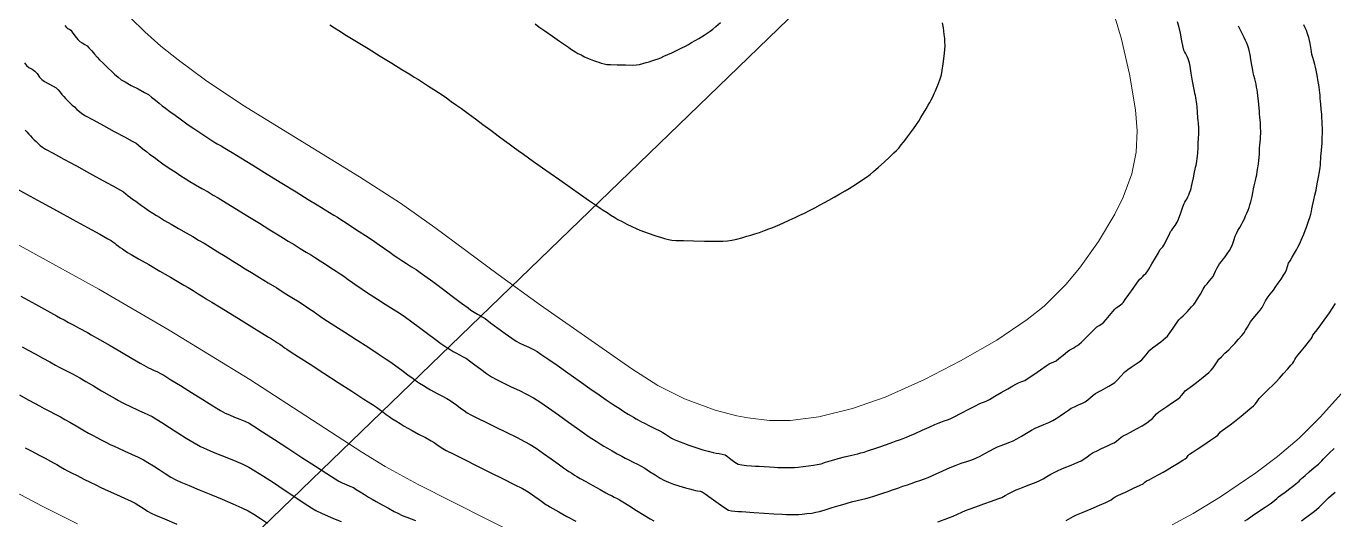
# Model space of a CAD drawing. Extents: x 27 to 849, y 0 to 853.
# Drawn here: x 456 to 571.7, y 113.8 to 157.4 of the extents above; entities that cross this region are included whole.
import ezdxf

# ---------------------------------------------------------------- set-up
doc = ezdxf.new("R2010")
doc.units = 0
doc.header["$LTSCALE"] = 2
doc.layers.add('Curva 1 m', color=5, linetype='Continuous')
doc.layers.add('Curva Mestra', color=1, linetype='Continuous')

msp = doc.modelspace()

# ---------------------------------------------------------------- linework, layer by layer
at = {"extrusion": (-0.049704, 0.050571, 0.997483), "elevation": -45.88}
msp.add_lwpolyline([(-371.68, 250.55), (-374.36, -58.63), (-849.75, -54.52), (-847.07, 254.67)], close=True, dxfattribs=at)
at = {"layer": 'Curva 1 m', "linetype": 'Continuous', "lineweight": -3}
for points, elevation in [([(455.85, 154.19), (456.03, 153.97), (456.26, 153.8), (456.54, 153.64), (456.78, 153.48), (456.97, 153.25), (457.19, 152.95), (457.39, 152.72), (457.64, 152.56), (458.02, 152.35), (458.41, 152.14), (458.67, 151.98), (458.83, 151.82), (459.01, 151.61), (459.18, 151.4), (459.34, 151.22), (459.5, 151.05), (459.71, 150.85), (459.91, 150.64), (460.09, 150.47), (460.28, 150.3), (460.5, 150.09), (460.73, 149.89), (460.94, 149.72), (461.27, 149.53), (461.95, 149.16), (462.85, 148.67), (463.81, 148.14), (464.71, 147.66), (465.39, 147.28), (465.73, 147.09), (465.95, 146.93), (466.19, 146.72), (466.44, 146.52), (466.65, 146.35), (466.93, 146.14), (467.33, 145.85), (467.75, 145.54), (468.11, 145.28), (468.41, 145.07), (468.82, 144.79), (469.27, 144.49), (469.71, 144.2), (470.08, 143.96), (470.48, 143.72), (471, 143.42), (471.56, 143.09), (472.11, 142.78), (472.57, 142.51), (472.99, 142.26), (473.71, 141.82), (474.62, 141.26), (475.63, 140.64), (476.65, 140.01), (477.57, 139.44), (478.31, 138.99), (478.77, 138.71), (479.2, 138.44), (479.71, 138.13), (480.26, 137.79), (480.79, 137.47), (481.26, 137.18), (481.62, 136.95), (482.02, 136.7), (482.49, 136.39), (482.98, 136.08), (483.43, 135.79), (483.79, 135.55), (484.12, 135.32), (484.5, 135.05), (484.9, 134.76), (485.29, 134.49), (485.62, 134.26), (485.95, 134.05), (486.46, 133.72), (487.1, 133.31), (487.79, 132.87), (488.48, 132.42), (489.1, 132.02), (489.58, 131.7), (490.14, 131.3), (490.82, 130.8), (491.53, 130.26), (492.19, 129.76), (492.7, 129.38), (492.96, 129.19), (493.22, 129.02), (493.52, 128.84), (493.79, 128.68), (494.02, 128.55), (494.34, 128.38), (494.68, 128.2), (494.96, 128.04), (495.24, 127.84), (495.7, 127.5), (496.23, 127.11), (496.75, 126.72), (497.2, 126.43), (497.63, 126.19), (498.23, 125.9), (498.93, 125.56), (499.67, 125.21), (500.35, 124.87), (500.91, 124.56), (501.46, 124.21), (502.22, 123.68), (503.1, 123.07), (503.99, 122.43), (504.8, 121.86), (505.42, 121.41), (505.75, 121.18), (506.07, 120.97), (506.44, 120.73), (506.81, 120.49), (507.14, 120.3), (507.44, 120.12), (507.86, 119.89), (508.31, 119.63), (508.72, 119.41), (509.02, 119.24), (509.35, 119.08), (509.73, 118.89), (510.11, 118.7), (510.43, 118.53), (510.74, 118.34), (511.18, 118.06), (511.67, 117.75), (512.12, 117.47), (512.45, 117.28), (512.84, 117.12), (513.3, 116.94), (513.75, 116.79), (514.07, 116.69), (514.36, 116.6), (514.71, 116.51), (515.03, 116.43), (515.23, 116.38), (515.42, 116.35), (515.64, 116.32), (515.82, 116.27), (516.09, 116.09), (516.62, 115.7), (517.25, 115.25), (517.82, 114.85), (518.15, 114.65), (518.41, 114.59), (518.72, 114.55), (519.03, 114.53), (519.3, 114.51), (519.68, 114.48), (520.41, 114.44), (521.3, 114.38), (522.18, 114.32), (522.9, 114.28), (523.28, 114.26), (523.53, 114.25), (523.82, 114.25), (524.12, 114.25), (524.37, 114.26), (524.67, 114.28), (525.08, 114.33), (525.52, 114.38), (525.88, 114.45), (526.2, 114.53), (526.72, 114.68), (527.32, 114.86), (527.94, 115.05), (528.47, 115.21), (528.83, 115.31), (529.15, 115.4), (529.54, 115.49), (529.94, 115.59), (530.32, 115.68), (530.63, 115.76), (531.01, 115.88), (531.45, 116.02), (531.9, 116.17), (532.28, 116.3), (532.66, 116.43), (533.13, 116.59), (533.59, 116.75), (534, 116.89), (534.31, 117), (534.7, 117.13), (535.1, 117.27), (535.49, 117.4), (535.82, 117.53), (536.16, 117.68), (536.6, 117.88), (537.07, 118.09), (537.52, 118.3), (537.91, 118.47), (538.3, 118.62), (538.76, 118.78), (539.24, 118.94), (539.68, 119.1), (540.05, 119.25), (540.42, 119.42), (540.85, 119.65), (541.29, 119.88), (541.68, 120.09), (541.97, 120.24), (542.29, 120.37), (542.67, 120.5), (543.04, 120.65), (543.36, 120.78), (543.66, 120.94), (544.07, 121.18), (544.53, 121.45), (544.96, 121.7), (545.28, 121.88), (545.64, 122.04), (546.07, 122.22), (546.5, 122.39), (546.86, 122.56), (547.15, 122.74), (547.51, 122.99), (547.89, 123.25), (548.23, 123.49), (548.48, 123.65), (548.77, 123.79), (549.13, 123.95), (549.47, 124.1), (549.73, 124.23), (549.95, 124.39), (550.2, 124.61), (550.44, 124.81), (550.62, 124.95), (550.85, 125.08), (551.12, 125.22), (551.35, 125.34), (551.55, 125.46), (551.82, 125.61), (552.1, 125.78), (552.33, 125.94), (552.57, 126.16), (552.88, 126.49), (553.21, 126.83), (553.49, 127.09), (553.78, 127.3), (554.15, 127.53), (554.49, 127.76), (554.74, 127.94), (554.91, 128.13), (555.11, 128.38), (555.29, 128.62), (555.45, 128.8), (555.69, 128.99), (555.98, 129.19), (556.22, 129.38), (556.4, 129.52), (556.61, 129.69), (556.82, 129.87), (556.99, 130.03), (557.2, 130.31), (557.5, 130.74), (557.79, 131.17), (558.01, 131.46), (558.17, 131.64), (558.38, 131.84), (558.59, 132.03), (558.76, 132.21), (558.93, 132.39), (559.14, 132.61), (559.33, 132.83), (559.49, 133.03), (559.67, 133.32), (559.92, 133.75), (560.17, 134.18), (560.35, 134.47), (560.51, 134.67), (560.7, 134.9), (560.89, 135.12), (561.03, 135.31), (561.14, 135.52), (561.26, 135.77), (561.37, 136.01), (561.48, 136.22), (561.61, 136.42), (561.78, 136.64), (561.96, 136.87), (562.1, 137.05), (562.28, 137.31), (562.48, 137.6), (562.64, 137.87), (562.75, 138.13), (562.87, 138.49), (563, 138.86), (563.1, 139.11), (563.24, 139.37), (563.41, 139.65), (563.55, 139.9), (563.68, 140.14), (563.81, 140.42), (563.92, 140.66), (564.02, 140.9), (564.13, 141.18), (564.22, 141.41), (564.29, 141.65), (564.37, 141.92), (564.44, 142.16), (564.49, 142.39), (564.56, 142.71), (564.62, 143.05), (564.68, 143.31), (564.73, 143.55), (564.79, 143.81), (564.85, 144.08), (564.9, 144.31), (564.95, 144.58), (565.01, 144.93), (565.07, 145.28), (565.1, 145.56), (565.12, 145.84), (565.13, 146.16), (565.14, 146.47), (565.15, 146.69), (565.17, 146.93), (565.2, 147.2), (565.23, 147.44), (565.24, 147.68), (565.25, 147.95), (565.25, 148.19), (565.24, 148.43), (565.23, 148.7), (565.22, 148.94), (565.21, 149.14), (565.18, 149.41), (565.15, 149.7), (565.13, 149.94), (565.11, 150.2), (565.09, 150.53), (565.06, 150.84), (565.04, 151.06), (565.01, 151.3), (564.97, 151.58), (564.94, 151.81), (564.89, 152.05), (564.84, 152.33), (564.79, 152.56), (564.73, 152.8), (564.65, 153.07), (564.58, 153.31), (564.54, 153.57), (564.47, 154), (564.39, 154.5), (564.32, 154.94), (564.27, 155.19), (564.2, 155.43), (564.1, 155.7), (564.01, 155.94), (563.91, 156.18), (563.79, 156.45), (563.68, 156.69), (563.55, 156.93), (563.4, 157.21), (563.28, 157.46)], 38), ([(459.43, 157.52), (459.57, 157.34), (459.68, 157.25), (459.83, 157.17), (459.95, 157.09), (460.09, 156.92), (460.33, 156.6), (460.58, 156.28), (460.76, 156.08), (460.96, 155.96), (461.2, 155.83), (461.4, 155.71), (461.56, 155.54), (461.81, 155.26), (462.07, 154.96), (462.29, 154.71), (462.51, 154.48), (462.78, 154.21), (463.06, 153.94), (463.3, 153.71), (463.55, 153.47), (463.84, 153.2), (464.15, 152.93), (464.43, 152.71), (464.77, 152.51), (465.31, 152.21), (465.92, 151.89), (466.47, 151.59), (466.82, 151.39), (467.11, 151.17), (467.44, 150.91), (467.77, 150.63), (468.05, 150.4), (468.33, 150.19), (468.73, 149.9), (469.18, 149.57), (469.63, 149.24), (470, 148.98), (470.35, 148.73), (470.84, 148.4), (471.39, 148.03), (471.92, 147.68), (472.36, 147.39), (472.63, 147.21), (472.91, 147.04), (473.25, 146.85), (473.58, 146.66), (473.87, 146.49), (474.23, 146.28), (475, 145.8), (476.07, 145.14), (477.33, 144.37), (478.64, 143.57), (479.89, 142.79), (480.97, 142.13), (481.76, 141.65), (482.13, 141.42), (482.46, 141.21), (482.85, 140.98), (483.23, 140.74), (483.56, 140.54), (483.86, 140.35), (484.33, 140.05), (484.9, 139.68), (485.49, 139.3), (486.04, 138.94), (486.45, 138.67), (486.83, 138.41), (487.26, 138.1), (487.73, 137.77), (488.18, 137.45), (488.58, 137.17), (488.89, 136.95), (489.25, 136.72), (489.67, 136.45), (490.11, 136.17), (490.52, 135.91), (490.88, 135.67), (491.28, 135.37), (491.98, 134.86), (492.83, 134.23), (493.72, 133.56), (494.53, 132.96), (495.12, 132.52), (495.37, 132.33), (495.51, 132.25), (495.66, 132.15), (495.79, 132.07), (495.96, 131.98), (496.18, 131.86), (496.37, 131.75), (496.62, 131.58), (497.11, 131.22), (497.75, 130.75), (498.41, 130.27), (498.99, 129.85), (499.37, 129.6), (499.69, 129.42), (500.09, 129.23), (500.5, 129.04), (500.89, 128.85), (501.22, 128.67), (501.55, 128.45), (502.17, 128.02), (503, 127.45), (503.95, 126.78), (504.94, 126.08), (505.89, 125.41), (506.72, 124.83), (507.34, 124.39), (507.68, 124.16), (508.03, 123.93), (508.47, 123.65), (508.91, 123.37), (509.28, 123.13), (509.53, 122.98), (509.74, 122.86), (509.99, 122.72), (510.25, 122.58), (510.47, 122.46), (510.73, 122.32), (511.16, 122.11), (511.64, 121.87), (512.07, 121.65), (512.34, 121.51), (512.58, 121.36), (512.85, 121.19), (513.12, 121.02), (513.36, 120.88), (513.65, 120.76), (514.12, 120.58), (514.66, 120.38), (515.17, 120.21), (515.52, 120.09), (515.9, 119.98), (516.37, 119.86), (516.8, 119.75), (517.07, 119.69), (517.32, 119.64), (517.61, 119.6), (517.85, 119.54), (518.06, 119.39), (518.37, 119.15), (518.71, 118.89), (519.01, 118.72), (519.34, 118.65), (519.76, 118.6), (520.18, 118.57), (520.55, 118.54), (520.87, 118.52), (521.31, 118.49), (521.79, 118.46), (522.22, 118.43), (522.53, 118.42), (522.87, 118.41), (523.26, 118.4), (523.65, 118.4), (523.99, 118.41), (524.31, 118.44), (524.75, 118.49), (525.24, 118.55), (525.68, 118.61), (526.01, 118.67), (526.35, 118.75), (526.75, 118.87), (527.14, 119), (527.48, 119.1), (527.86, 119.2), (528.43, 119.34), (529.06, 119.49), (529.59, 119.62), (529.88, 119.7), (530.15, 119.78), (530.45, 119.88), (530.71, 119.96), (531.01, 120.07), (531.54, 120.25), (532.15, 120.46), (532.69, 120.65), (533, 120.76), (533.29, 120.86), (533.62, 120.97), (533.91, 121.08), (534.18, 121.2), (534.68, 121.42), (535.29, 121.7), (535.91, 121.98), (536.42, 122.21), (536.71, 122.34), (536.95, 122.43), (537.24, 122.53), (537.53, 122.63), (537.78, 122.72), (538.13, 122.9), (538.74, 123.22), (539.43, 123.58), (540.02, 123.88), (540.33, 124.04), (540.55, 124.13), (540.81, 124.22), (541.03, 124.31), (541.26, 124.44), (541.72, 124.71), (542.29, 125.04), (542.87, 125.37), (543.33, 125.64), (543.58, 125.78), (543.83, 125.89), (544.12, 126.01), (544.37, 126.12), (544.66, 126.3), (545.17, 126.65), (545.76, 127.05), (546.27, 127.39), (546.54, 127.57), (546.73, 127.66), (546.96, 127.76), (547.16, 127.86), (547.4, 128.04), (547.78, 128.35), (548.15, 128.66), (548.35, 128.82), (548.53, 128.92), (548.72, 129.01), (548.86, 129.1), (549.05, 129.21), (549.2, 129.31), (549.4, 129.49), (549.76, 129.86), (550.18, 130.28), (550.55, 130.65), (550.75, 130.85), (550.95, 130.98), (551.18, 131.13), (551.38, 131.27), (551.58, 131.49), (551.88, 131.86), (552.17, 132.22), (552.33, 132.42), (552.45, 132.52), (552.6, 132.62), (552.72, 132.71), (552.84, 132.81), (552.99, 132.93), (553.1, 133.04), (553.27, 133.26), (553.59, 133.72), (553.97, 134.25), (554.29, 134.71), (554.45, 134.93), (554.57, 135.06), (554.71, 135.19), (554.83, 135.31), (554.95, 135.44), (555.09, 135.58), (555.2, 135.72), (555.34, 135.95), (555.61, 136.42), (555.93, 136.95), (556.2, 137.41), (556.34, 137.65), (556.45, 137.78), (556.58, 137.93), (556.68, 138.07), (556.8, 138.29), (556.98, 138.67), (557.17, 139.05), (557.28, 139.28), (557.38, 139.41), (557.49, 139.56), (557.59, 139.69), (557.68, 139.82), (557.78, 139.97), (557.86, 140.1), (557.97, 140.39), (558.17, 140.93), (558.36, 141.46), (558.47, 141.75), (558.54, 141.88), (558.63, 142.02), (558.7, 142.15), (558.8, 142.34), (558.89, 142.53), (558.96, 142.72), (559.03, 142.91), (559.09, 143.09), (559.14, 143.28), (559.2, 143.54), (559.3, 144.04), (559.4, 144.53), (559.46, 144.81), (559.49, 144.97), (559.54, 145.15), (559.57, 145.31), (559.6, 145.5), (559.64, 145.73), (559.67, 145.94), (559.69, 146.23), (559.71, 146.71), (559.73, 147.19), (559.74, 147.44), (559.76, 147.63), (559.77, 147.81), (559.78, 148), (559.78, 148.19), (559.78, 148.38), (559.77, 148.56), (559.76, 148.71), (559.74, 148.9), (559.73, 149.06), (559.7, 149.34), (559.66, 149.83), (559.63, 150.31), (559.6, 150.56), (559.58, 150.75), (559.55, 150.94), (559.52, 151.13), (559.48, 151.31), (559.43, 151.5), (559.38, 151.69), (559.33, 151.98), (559.23, 152.58), (559.11, 153.29), (559.01, 153.9), (558.96, 154.19), (558.9, 154.38), (558.82, 154.56), (558.75, 154.75), (558.66, 154.94), (558.6, 155.06), (558.52, 155.2), (558.46, 155.32), (558.4, 155.59), (558.28, 156.15), (558.14, 156.83), (558, 157.45), (557.89, 157.82)], 39), ([(482.88, 157.56), (483.3, 157.29), (483.68, 157.05), (484.35, 156.63), (485.25, 156.08), (486.27, 155.46), (487.33, 154.8), (488.36, 154.18), (489.26, 153.62), (489.95, 153.2), (490.35, 152.95), (490.72, 152.72), (491.16, 152.44), (491.62, 152.14), (492.07, 151.85), (492.49, 151.58), (492.82, 151.36), (493.2, 151.1), (493.63, 150.79), (494.09, 150.47), (494.53, 150.16), (494.9, 149.89), (495.25, 149.63), (495.78, 149.24), (496.43, 148.76), (497.12, 148.25), (497.78, 147.75), (498.34, 147.34), (498.74, 147.04), (499.11, 146.77), (499.55, 146.45), (500.01, 146.12), (500.47, 145.79), (500.91, 145.48), (501.29, 145.21), (501.71, 144.91), (502.38, 144.44), (503.22, 143.85), (504.14, 143.21), (505.05, 142.57), (505.86, 142.01), (506.47, 141.59), (506.8, 141.36), (507.08, 141.17), (507.41, 140.96), (507.76, 140.73), (508.09, 140.53), (508.37, 140.36), (508.74, 140.16), (509.17, 139.93), (509.6, 139.72), (509.98, 139.55), (510.3, 139.41), (510.72, 139.26), (511.15, 139.1), (511.54, 138.96), (511.82, 138.87), (512.13, 138.78), (512.48, 138.68), (512.84, 138.59), (513.14, 138.53), (513.5, 138.5), (514.18, 138.48), (515.06, 138.46), (516.02, 138.44), (516.92, 138.43), (517.65, 138.43), (518.08, 138.45), (518.46, 138.52), (518.89, 138.62), (519.34, 138.74), (519.77, 138.86), (520.13, 138.97), (520.49, 139.08), (520.9, 139.21), (521.33, 139.36), (521.74, 139.51), (522.09, 139.65), (522.48, 139.81), (522.98, 140.03), (523.53, 140.28), (524.05, 140.52), (524.47, 140.72), (524.87, 140.91), (525.33, 141.15), (525.81, 141.39), (526.26, 141.63), (526.65, 141.84), (527.05, 142.06), (527.52, 142.33), (528.01, 142.61), (528.47, 142.87), (528.83, 143.09), (529.17, 143.3), (529.57, 143.56), (529.97, 143.82), (530.36, 144.09), (530.68, 144.33), (531, 144.59), (531.44, 144.98), (531.93, 145.43), (532.41, 145.87), (532.8, 146.24), (533.02, 146.45), (533.22, 146.67), (533.44, 146.94), (533.65, 147.2), (533.84, 147.44), (534.01, 147.67), (534.25, 148), (534.52, 148.38), (534.78, 148.75), (534.99, 149.05), (535.18, 149.36), (535.41, 149.74), (535.64, 150.13), (535.84, 150.47), (535.97, 150.7), (536.09, 150.93), (536.23, 151.21), (536.36, 151.49), (536.47, 151.73), (536.59, 152.01), (536.75, 152.39), (536.89, 152.79), (537, 153.14), (537.07, 153.52), (537.15, 154.12), (537.23, 154.78), (537.29, 155.36), (537.32, 155.73), (537.31, 156.02), (537.29, 156.37), (537.25, 156.71), (537.22, 157.01), (537.17, 157.3), (537.1, 157.74)], 41), ([(501.05, 157.64), (501.38, 157.4), (501.92, 157.02), (502.57, 156.57), (503.21, 156.12), (503.72, 155.77), (503.99, 155.58), (504.19, 155.45), (504.41, 155.3), (504.64, 155.16), (504.84, 155.04), (505.11, 154.9), (505.42, 154.74), (505.69, 154.61), (505.92, 154.52), (506.21, 154.41), (506.48, 154.31), (506.68, 154.25), (506.9, 154.18), (507.16, 154.11), (507.39, 154.06), (507.71, 154.05), (508.32, 154.03), (509.03, 154.02), (509.66, 154.01), (510.03, 154.02), (510.29, 154.07), (510.58, 154.14), (510.88, 154.23), (511.13, 154.3), (511.37, 154.38), (511.65, 154.47), (511.93, 154.57), (512.17, 154.66), (512.44, 154.78), (512.8, 154.93), (513.15, 155.1), (513.45, 155.24), (513.72, 155.37), (514.03, 155.53), (514.35, 155.69), (514.61, 155.84), (514.89, 155.99), (515.21, 156.17), (515.53, 156.35), (515.78, 156.5), (516.01, 156.65), (516.28, 156.82), (516.55, 157), (516.77, 157.17), (517.05, 157.41), (517.44, 157.76)], 42), ([(536.68, 113.61), (537.32, 113.83), (537.72, 113.98), (538.05, 114.12), (538.42, 114.29), (538.79, 114.46), (539.12, 114.6), (539.46, 114.73), (540.04, 114.94), (540.74, 115.19), (541.43, 115.44), (542, 115.64), (542.33, 115.77), (542.63, 115.92), (542.97, 116.1), (543.31, 116.28), (543.61, 116.43), (543.93, 116.56), (544.39, 116.74), (544.91, 116.93), (545.38, 117.11), (545.7, 117.25), (545.99, 117.41), (546.34, 117.61), (546.68, 117.82), (546.97, 117.98), (547.33, 118.14), (547.87, 118.37), (548.48, 118.62), (549.02, 118.85), (549.35, 119), (549.6, 119.16), (549.89, 119.36), (550.17, 119.57), (550.43, 119.73), (550.72, 119.87), (551.16, 120.08), (551.65, 120.3), (552.06, 120.49), (552.29, 120.6), (552.49, 120.75), (552.7, 120.93), (552.89, 121.08), (553.09, 121.2), (553.4, 121.36), (553.72, 121.53), (553.99, 121.67), (554.31, 121.86), (554.75, 122.11), (555.17, 122.37), (555.45, 122.56), (555.64, 122.73), (555.84, 122.95), (556.04, 123.16), (556.23, 123.33), (556.49, 123.52), (556.94, 123.82), (557.44, 124.15), (557.87, 124.44), (558.09, 124.6), (558.25, 124.78), (558.42, 125), (558.57, 125.18), (558.77, 125.34), (559.09, 125.57), (559.44, 125.83), (559.73, 126.04), (560, 126.27), (560.34, 126.54), (560.65, 126.81), (560.88, 127.03), (561.05, 127.24), (561.22, 127.5), (561.4, 127.76), (561.56, 127.98), (561.78, 128.21), (562.09, 128.51), (562.42, 128.83), (562.69, 129.11), (562.96, 129.39), (563.28, 129.75), (563.58, 130.08), (563.78, 130.33), (563.92, 130.55), (564.07, 130.81), (564.22, 131.08), (564.36, 131.3), (564.57, 131.58), (564.9, 131.96), (565.2, 132.33), (565.38, 132.56), (565.48, 132.75), (565.58, 132.97), (565.68, 133.16), (565.83, 133.38), (566.09, 133.73), (566.38, 134.11), (566.6, 134.41), (566.81, 134.71), (567.06, 135.07), (567.28, 135.41), (567.42, 135.64), (567.52, 135.9), (567.62, 136.2), (567.72, 136.47), (567.85, 136.7), (568.04, 137.02), (568.25, 137.37), (568.41, 137.65), (568.54, 137.91), (568.7, 138.22), (568.84, 138.53), (568.96, 138.79), (569.07, 139.05), (569.19, 139.36), (569.31, 139.66), (569.4, 139.92), (569.49, 140.19), (569.59, 140.52), (569.68, 140.83), (569.74, 141.05), (569.79, 141.29), (569.84, 141.57), (569.89, 141.81), (569.95, 142.08), (570.05, 142.49), (570.15, 142.94), (570.23, 143.31), (570.29, 143.64), (570.36, 144.09), (570.44, 144.56), (570.5, 144.96), (570.54, 145.19), (570.55, 145.43), (570.56, 145.7), (570.57, 145.94), (570.59, 146.16), (570.62, 146.47), (570.66, 146.79), (570.68, 147.06), (570.69, 147.32), (570.7, 147.63), (570.71, 147.93), (570.71, 148.19), (570.71, 148.45), (570.7, 148.75), (570.69, 149.06), (570.67, 149.31), (570.65, 149.65), (570.6, 150.1), (570.56, 150.54), (570.54, 150.81), (570.52, 151.05), (570.5, 151.33), (570.48, 151.56), (570.45, 151.78), (570.41, 152.09), (570.36, 152.42), (570.32, 152.69), (570.27, 152.95), (570.22, 153.25), (570.16, 153.56), (570.1, 153.81), (570.03, 154.07), (569.95, 154.38), (569.86, 154.68), (569.79, 154.94), (569.74, 155.22), (569.69, 155.56), (569.64, 155.91), (569.58, 156.19), (569.5, 156.45), (569.4, 156.76), (569.29, 157.06), (569.19, 157.31), (569.08, 157.57)], 37), ([(455.93, 148.24), (456.08, 148.09), (456.24, 147.9), (456.38, 147.74), (456.54, 147.58), (456.72, 147.4), (456.89, 147.24), (457.06, 147.08), (457.26, 146.89), (457.45, 146.74), (457.73, 146.58), (458.4, 146.21), (459.35, 145.69), (460.46, 145.08), (461.62, 144.45), (462.73, 143.84), (463.68, 143.32), (464.35, 142.95), (464.63, 142.79), (464.83, 142.63), (465.05, 142.45), (465.25, 142.29), (465.43, 142.15), (465.7, 141.96), (465.98, 141.75), (466.22, 141.58), (466.49, 141.4), (466.84, 141.15), (467.22, 140.9), (467.54, 140.7), (467.8, 140.54), (468.26, 140.27), (468.84, 139.94), (469.5, 139.56), (470.16, 139.18), (470.77, 138.83), (471.27, 138.53), (471.75, 138.24), (472.33, 137.89), (472.96, 137.5), (473.62, 137.09), (474.27, 136.69), (474.88, 136.32), (475.4, 135.99), (475.96, 135.65), (476.66, 135.22), (477.42, 134.75), (478.18, 134.29), (478.85, 133.87), (479.37, 133.55), (479.67, 133.36), (480.02, 133.15), (480.42, 132.89), (480.81, 132.63), (481.12, 132.43), (481.41, 132.23), (481.73, 132), (482.06, 131.77), (482.34, 131.57), (482.67, 131.36), (483.33, 130.93), (484.21, 130.37), (485.21, 129.72), (486.23, 129.07), (487.15, 128.47), (487.87, 128), (488.29, 127.72), (488.73, 127.41), (489.25, 127.01), (489.78, 126.61), (490.24, 126.27), (490.54, 126.05), (490.82, 125.87), (491.16, 125.66), (491.49, 125.46), (491.79, 125.29), (492.06, 125.14), (492.43, 124.94), (492.84, 124.72), (493.23, 124.51), (493.54, 124.33), (493.81, 124.14), (494.12, 123.91), (494.45, 123.67), (494.76, 123.44), (495.03, 123.25), (495.36, 123.08), (495.95, 122.78), (496.74, 122.39), (497.64, 121.96), (498.55, 121.5), (499.41, 121.08), (500.12, 120.71), (500.6, 120.45), (501.13, 120.11), (501.78, 119.66), (502.46, 119.18), (503.08, 118.73), (503.57, 118.38), (503.83, 118.2), (504.04, 118.06), (504.29, 117.9), (504.54, 117.74), (504.75, 117.61), (505.03, 117.45), (505.54, 117.16), (506.16, 116.81), (506.79, 116.46), (507.3, 116.18), (507.58, 116.03), (507.79, 115.92), (508.05, 115.79), (508.3, 115.67), (508.52, 115.55), (508.81, 115.38), (509.35, 115.04), (510.02, 114.62), (510.69, 114.19), (511.24, 113.86), (511.55, 113.68)], 37), ([(454.98, 143.19), (456.05, 142.6), (457.34, 141.89), (458.75, 141.12), (460.15, 140.35), (461.45, 139.64), (462.52, 139.05), (463.25, 138.64), (463.54, 138.48), (463.69, 138.36), (463.85, 138.24), (463.98, 138.14), (464.17, 138), (464.33, 137.88), (464.52, 137.75), (464.77, 137.58), (464.99, 137.44), (465.29, 137.26), (465.96, 136.88), (466.85, 136.36), (467.83, 135.79), (468.77, 135.25), (469.53, 134.81), (469.97, 134.55), (470.34, 134.33), (470.78, 134.06), (471.23, 133.78), (471.66, 133.51), (472.03, 133.28), (472.43, 133.04), (473.13, 132.61), (474.03, 132.06), (475.02, 131.45), (475.99, 130.85), (476.84, 130.33), (477.45, 129.95), (477.73, 129.78), (477.97, 129.62), (478.24, 129.45), (478.46, 129.31), (478.65, 129.17), (478.87, 129.01), (479.07, 128.88), (479.37, 128.68), (480.1, 128.21), (481.13, 127.55), (482.34, 126.76), (483.62, 125.94), (484.84, 125.15), (485.89, 124.47), (486.65, 123.98), (487, 123.75), (487.26, 123.56), (487.56, 123.33), (487.86, 123.1), (488.12, 122.92), (488.37, 122.75), (488.71, 122.54), (489.09, 122.31), (489.47, 122.08), (489.79, 121.89), (490.18, 121.67), (490.74, 121.37), (491.34, 121.05), (491.84, 120.77), (492.12, 120.62), (492.36, 120.45), (492.63, 120.24), (492.87, 120.08), (493.16, 119.92), (493.84, 119.59), (494.79, 119.11), (495.9, 118.55), (497.08, 117.97), (498.21, 117.4), (499.19, 116.91), (499.92, 116.54), (500.29, 116.34), (500.62, 116.13), (501.01, 115.85), (501.41, 115.57), (501.73, 115.34), (501.9, 115.21), (502.05, 115.12), (502.22, 115.01), (502.36, 114.92), (502.61, 114.78), (503.14, 114.48), (503.86, 114.08), (504.64, 113.65)], 36), ([(455.55, 133.56), (456.83, 132.86), (457.91, 132.26), (458.68, 131.84), (459.05, 131.63), (459.37, 131.46), (459.76, 131.25), (460.16, 131.03), (460.49, 130.85), (460.69, 130.74), (460.93, 130.61), (461.21, 130.47), (461.44, 130.34), (461.77, 130.15), (462.49, 129.74), (463.43, 129.19), (464.46, 128.6), (465.4, 128.05), (466.1, 127.64), (466.42, 127.46), (466.62, 127.35), (466.84, 127.24), (467.04, 127.15), (467.29, 127.03), (467.62, 126.88), (467.91, 126.74), (468.2, 126.57), (468.82, 126.18), (469.67, 125.65), (470.64, 125.05), (471.63, 124.44), (472.52, 123.88), (473.22, 123.46), (473.61, 123.23), (473.99, 123.06), (474.44, 122.87), (474.92, 122.68), (475.37, 122.5), (475.75, 122.32), (476.15, 122.07), (476.93, 121.58), (477.97, 120.9), (479.17, 120.12), (480.41, 119.31), (481.6, 118.53), (482.61, 117.88), (483.34, 117.4), (483.68, 117.19), (483.97, 117.05), (484.32, 116.91), (484.66, 116.76), (484.96, 116.63), (485.21, 116.48), (485.56, 116.27), (485.94, 116.03), (486.31, 115.79), (486.62, 115.6), (486.99, 115.39), (487.5, 115.11), (488.06, 114.8), (488.58, 114.52), (488.96, 114.33), (489.29, 114.18), (489.68, 114.03), (490.08, 113.88), (490.47, 113.73)], 34), ([(548.03, 113.71), (548.24, 113.83), (548.46, 113.97), (548.67, 114.08), (548.95, 114.21), (549.53, 114.46), (550.26, 114.77), (550.98, 115.08), (551.56, 115.32), (551.83, 115.45), (552.01, 115.56), (552.2, 115.69), (552.37, 115.81), (552.68, 115.96), (553.29, 116.24), (553.99, 116.57), (554.58, 116.84), (554.86, 116.98), (555.01, 117.1), (555.16, 117.22), (555.37, 117.33), (555.78, 117.55), (556.25, 117.8), (556.63, 118), (556.97, 118.2), (557.45, 118.49), (557.95, 118.8), (558.37, 119.06), (558.58, 119.19), (558.7, 119.31), (558.84, 119.46), (558.96, 119.58), (559.18, 119.73), (559.64, 120.04), (560.22, 120.43), (560.8, 120.82), (561.25, 121.13), (561.45, 121.27), (561.57, 121.41), (561.69, 121.56), (561.84, 121.67), (562.15, 121.9), (562.54, 122.18), (562.92, 122.47), (563.23, 122.71), (563.53, 122.96), (563.91, 123.28), (564.3, 123.6), (564.61, 123.87), (564.77, 124.02), (564.88, 124.17), (565, 124.35), (565.11, 124.5), (565.26, 124.66), (565.57, 124.96), (565.95, 125.33), (566.32, 125.7), (566.62, 126), (566.91, 126.32), (567.28, 126.72), (567.64, 127.13), (567.93, 127.46), (568.08, 127.64), (568.17, 127.79), (568.27, 127.97), (568.36, 128.12), (568.53, 128.34), (568.87, 128.74), (569.25, 129.21), (569.57, 129.61), (569.72, 129.8), (569.8, 129.95), (569.87, 130.11), (569.99, 130.27), (570.24, 130.6), (570.56, 131.02), (570.87, 131.44), (571.11, 131.78), (571.33, 132.1), (571.61, 132.5), (571.88, 132.91)], 36), ([(455.66, 129.09), (456.18, 128.8), (456.81, 128.46), (457.48, 128.09), (458.11, 127.75), (458.62, 127.47), (458.94, 127.3), (459.29, 127.11), (459.69, 126.9), (460.1, 126.69), (460.44, 126.51), (460.76, 126.33), (461.3, 126.01), (461.97, 125.62), (462.69, 125.2), (463.36, 124.81), (463.89, 124.5), (464.18, 124.34), (464.46, 124.19), (464.79, 124.02), (465.13, 123.86), (465.41, 123.72), (465.68, 123.6), (466.04, 123.43), (466.45, 123.25), (466.84, 123.07), (467.16, 122.91), (467.48, 122.72), (468.01, 122.38), (468.68, 121.95), (469.43, 121.48), (470.18, 121.01), (470.87, 120.59), (471.43, 120.28), (471.96, 120.03), (472.57, 119.77), (473.23, 119.5), (473.91, 119.23), (474.57, 118.97), (475.18, 118.7), (475.7, 118.45), (476.24, 118.13), (477, 117.65), (477.89, 117.07), (478.84, 116.44), (479.77, 115.82), (480.6, 115.27), (481.25, 114.85), (481.65, 114.6), (482.13, 114.37), (482.74, 114.1), (483.35, 113.85), (483.88, 113.63)], 33), ([(455.41, 124.83), (456.18, 124.41), (456.8, 124.07), (457.19, 123.86), (457.6, 123.64), (458.07, 123.39), (458.57, 123.14), (459.04, 122.89), (459.44, 122.67), (459.88, 122.42), (460.43, 122.1), (461.01, 121.75), (461.54, 121.45), (461.93, 121.23), (462.26, 121.05), (462.65, 120.85), (463.06, 120.65), (463.45, 120.46), (463.79, 120.29), (464.19, 120.11), (464.73, 119.87), (465.33, 119.59), (465.92, 119.32), (466.4, 119.08), (466.79, 118.85), (467.27, 118.55), (467.79, 118.22), (468.31, 117.88), (468.81, 117.57), (469.25, 117.32), (469.71, 117.11), (470.43, 116.81), (471.33, 116.43), (472.34, 116.02), (473.35, 115.6), (474.3, 115.2), (475.1, 114.85), (475.66, 114.58), (476.17, 114.28), (476.76, 113.91), (477.37, 113.49)], 32), ([(455.92, 120.16), (456.5, 119.86), (457.11, 119.53), (457.69, 119.23), (458.16, 118.98), (458.44, 118.83), (458.73, 118.67), (459.06, 118.47), (459.39, 118.27), (459.68, 118.11), (460.01, 117.94), (460.51, 117.69), (461.1, 117.39), (461.68, 117.1), (462.16, 116.87), (462.62, 116.65), (463.27, 116.35), (464.01, 116.02), (464.72, 115.69), (465.3, 115.42), (465.65, 115.25), (465.98, 115.05), (466.36, 114.81), (466.74, 114.56), (467.07, 114.37), (467.45, 114.2), (468.25, 113.86), (469.34, 113.4)], 31), ([(563.84, 113.68), (564.05, 113.82), (564.5, 114.13), (565.07, 114.51), (565.64, 114.9), (566.1, 115.21), (566.33, 115.37), (566.49, 115.51), (566.67, 115.67), (566.84, 115.81), (567.04, 115.96), (567.41, 116.24), (567.83, 116.55), (568.19, 116.82), (568.37, 116.96), (568.5, 117.08), (568.64, 117.21), (568.75, 117.31), (568.87, 117.43), (569, 117.56), (569.18, 117.71), (569.55, 118.03), (569.98, 118.4), (570.36, 118.72), (570.54, 118.87), (570.66, 119.01), (570.78, 119.14), (570.96, 119.32), (571.32, 119.67), (571.74, 120.09)], 34), ([(568.86, 113.68), (569.13, 113.89), (569.46, 114.13), (569.78, 114.37), (570.01, 114.55), (570.2, 114.71), (570.42, 114.91), (570.62, 115.1), (570.76, 115.24), (570.92, 115.4), (571.1, 115.58), (571.26, 115.74), (571.48, 115.93), (571.84, 116.23)], 33)]:
    msp.add_lwpolyline(points, dxfattribs=dict(at, elevation=elevation))
at = {"layer": 'Curva Mestra', "lineweight": 0}
for points, elevation in [([(465.25, 158.19), (466.5, 156.94), (467.92, 155.69), (469.45, 154.46), (471.89, 152.68), (475.17, 150.47), (485.5, 144.13), (489.12, 141.79), (492.17, 139.64), (497.79, 135.47), (501.53, 132.78), (509.6, 127.14), (511.91, 125.67), (514.26, 124.48), (516.97, 123.49), (518.9, 122.99), (519.88, 122.8), (521.79, 122.57), (523.61, 122.57), (526.14, 122.88), (529.14, 123.63), (532.01, 124.63), (535.5, 126.2), (538.69, 127.85), (541.89, 129.68), (544.59, 131.49), (546.08, 132.68), (548.02, 134.6), (549.22, 136.04), (550.9, 138.41), (552.34, 140.82), (553.08, 142.33), (553.85, 144.4), (554.24, 146.31), (554.32, 148.19), (554.17, 150.06), (553.64, 153.19), (552.93, 156.31), (552.37, 158.19)], 40), ([(450.47, 140.77), (462.44, 134.18), (468.67, 130.57), (475.79, 126.19), (485.7, 119.78), (487.78, 118.5), (490.7, 116.9), (499.98, 112.23)], 35), ([(557.43, 113.35), (559.27, 114.33), (561.7, 115.82), (564.81, 117.93), (566.73, 119.38), (568.66, 121.02), (570.55, 122.9), (572.37, 124.94)], 35), ([(453.69, 116.97), (457.44, 114.99), (460.54, 113.44)], 30)]:
    msp.add_lwpolyline(points, dxfattribs=dict(at, elevation=elevation)).dxf.unprotected_set("ltscale", 0)

doc.saveas('drawing.dxf')
